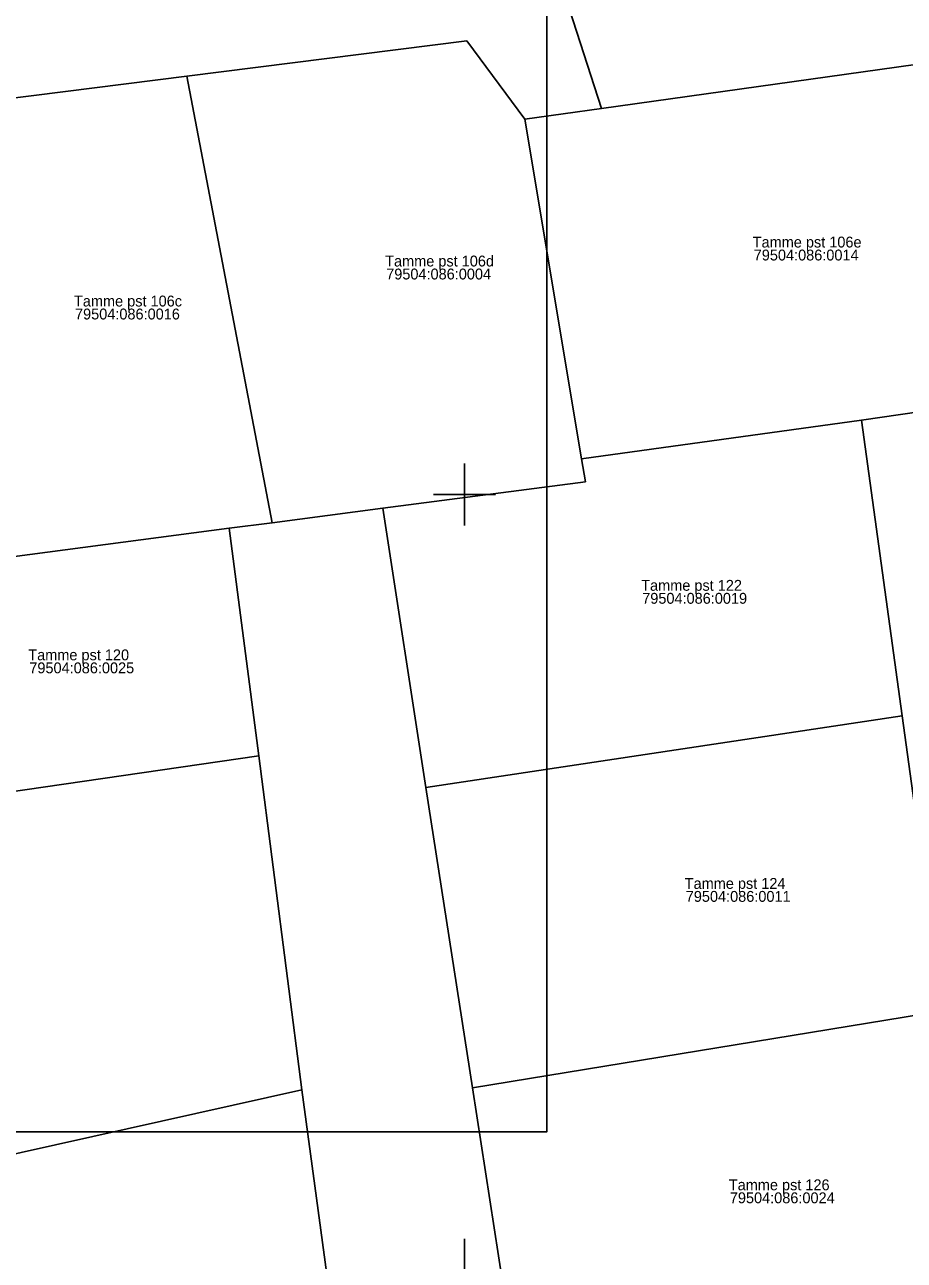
# Model space of a CAD drawing. Extents: x 657302 to 659073, y 6470576 to 6472205.
# Drawn here: x 657921.6 to 657978.4, y 6471100.6 to 6471180.3 of the extents above; entities that cross this region are included whole.
import ezdxf

# ---------------------------------------------------------------- set-up
doc = ezdxf.new("R2010")
doc.units = 0
for name, color, linetype in [('PIIR', 7, 'Continuous'), ('VORK', 7, 'Continuous'), ('VORMISTUS', 7, 'Continuous')]:
    doc.layers.add(name, color=color, linetype=linetype)

msp = doc.modelspace()

# ---------------------------------------------------------------- linework, layer by layer
at = {"layer": 'PIIR'}
for points in [[(658006.92, 6471181.67), (657980.19, 6471177.89), (657958.86, 6471174.9), (657954.74, 6471187.63), (657917.11, 6471182.39), (657916.78, 6471185.37), (657921.28, 6471189.95), (657918.69, 6471212.81), (658001.3, 6471222.99)], [(657950.15, 6471179.26), (657953.9, 6471174.2), (657957.55, 6471152.3), (657957.81, 6471150.82), (657944.74, 6471149.11), (657937.59, 6471148.17), (657932.1, 6471176.98)], [(657958.86, 6471174.9), (657980.19, 6471177.89), (657983.18, 6471155.89), (657975.63, 6471154.8), (657957.55, 6471152.3), (657953.9, 6471174.2)], [(657932.1, 6471176.98), (657937.59, 6471148.17), (657934.82, 6471147.82), (657917.37, 6471145.53), (657912.16, 6471174.46)], [(658019.49, 6471121.78), (657980.87, 6471116.71), (657978.26, 6471135.73), (657975.63, 6471154.8), (657983.18, 6471155.89), (658014.32, 6471160.27)], [(657957.81, 6471150.82), (657957.55, 6471152.3), (657975.63, 6471154.8), (657978.26, 6471135.73), (657947.52, 6471131.11), (657944.74, 6471149.11)], [(657917.37, 6471145.53), (657934.82, 6471147.82), (657936.74, 6471133.15), (657909.04, 6471129.12), (657907.06, 6471144.18)], [(657978.26, 6471135.73), (657980.87, 6471116.71), (657950.53, 6471111.73), (657947.52, 6471131.11)], [(657876.09, 6471120.97), (657880.84, 6471121.96), (657909.2, 6471127.88), (657909.04, 6471129.12), (657936.74, 6471133.15), (657939.52, 6471111.6), (657919.17, 6471107.06), (657885.21, 6471099.48), (657880.63, 6471098.46)], [(657983.49, 6471097.7), (657974.02, 6471095.85), (657966.22, 6471094.33), (657953.6, 6471091.87), (657950.53, 6471111.73), (657980.87, 6471116.71)], [(657939.52, 6471111.6), (657942.07, 6471092.7), (657940.94, 6471089.41), (657923.28, 6471085.96), (657919.17, 6471107.06)]]:
    msp.add_lwpolyline(points, close=True, dxfattribs=at)
for points in [[(657954.74, 6471187.63), (657958.86, 6471174.9), (657953.9, 6471174.2), (657950.15, 6471179.26), (657932.1, 6471176.98), (657912.16, 6471174.46)], [(657889.12, 6471079.31), (657923.28, 6471085.96), (657940.94, 6471089.41), (657942.07, 6471092.7), (657939.52, 6471111.6), (657936.74, 6471133.15), (657934.82, 6471147.82), (657937.59, 6471148.17), (657944.74, 6471149.11), (657947.52, 6471131.11), (657950.53, 6471111.73), (657953.6, 6471091.87), (657947.37, 6471080.47), (657915.56, 6471074.28)]]:
    msp.add_lwpolyline(points, dxfattribs=at)
at = {"layer": 'VORK'}
for p, q in [((657950, 6471152), (657950, 6471148)), ((657948, 6471150), (657952, 6471150)), ((657950, 6471102), (657950, 6471098))]:
    msp.add_line(p, q, dxfattribs=at)
at = {"layer": 'VORMISTUS'}
msp.add_lwpolyline([(657373.318, 6471108.889), (657373.318, 6471524.389), (657955.318, 6471524.389), (657955.318, 6471108.889)], close=True, dxfattribs=at)

# ---------------------------------------------------------------- texts
at = {"layer": 'PIIR'}
for s, p in [('Tamme pst 106e', (657968.607, 6471165.932)), ('79504:086:0014', (657968.673, 6471165.095)), ('Tamme pst 106d', (657944.889, 6471164.708)), ('79504:086:0004', (657944.955, 6471163.871)), ('Tamme pst 106c', (657924.809, 6471162.128)), ('79504:086:0016', (657924.875, 6471161.291)), ('Tamme pst 122', (657961.411, 6471143.792)), ('79504:086:0019', (657961.477, 6471142.955)), ('Tamme pst 120', (657921.861, 6471139.307)), ('79504:086:0025', (657921.927, 6471138.47)), ('Tamme pst 124', (657964.22, 6471124.567)), ('79504:086:0011', (657964.286, 6471123.73)), ('Tamme pst 126', (657967.065, 6471105.127)), ('79504:086:0024', (657967.131, 6471104.29))]:
    msp.add_text(s, height=0.7, dxfattribs=at).set_placement(p)

doc.saveas('drawing.dxf')
